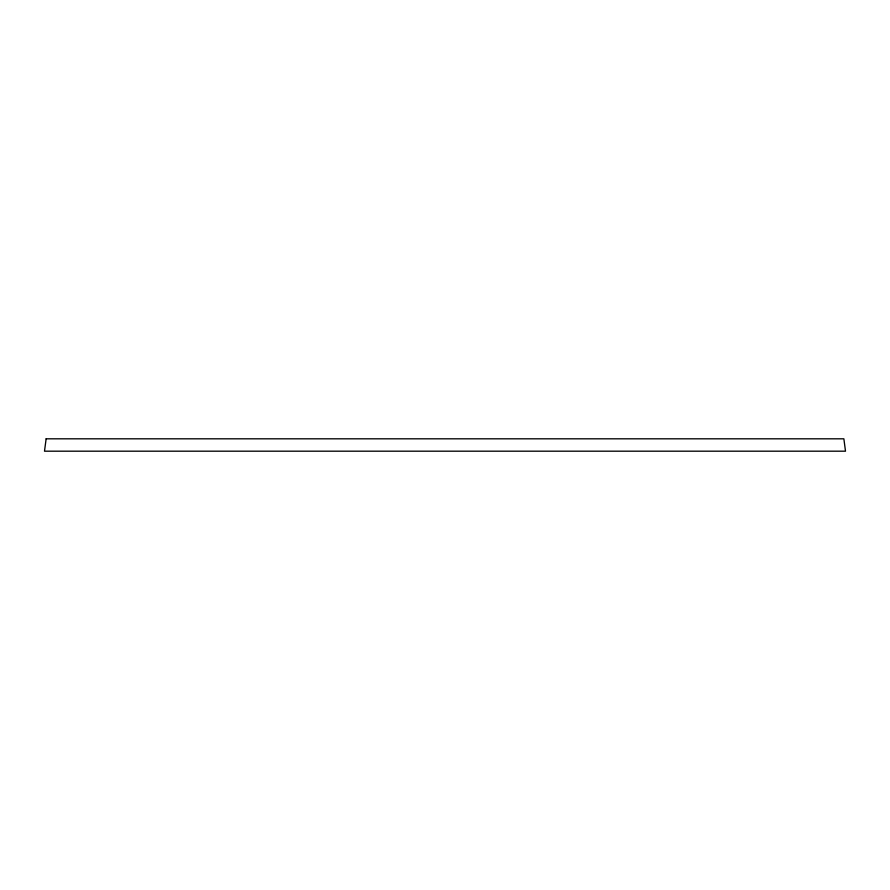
<?xml version="1.0" encoding="UTF-8"?>
<svg xmlns="http://www.w3.org/2000/svg" width="890" height="890" viewBox="0 0 890 890"><rect width="100%" height="100%" fill="white"/><g stroke="black" fill="none" stroke-linecap="round" stroke-linejoin="round"><path stroke-width="1.33" d="M46.135 438.815L44.5 451.186L845.5 451.186L843.865 438.815L46.135 438.815"/></g></svg>
